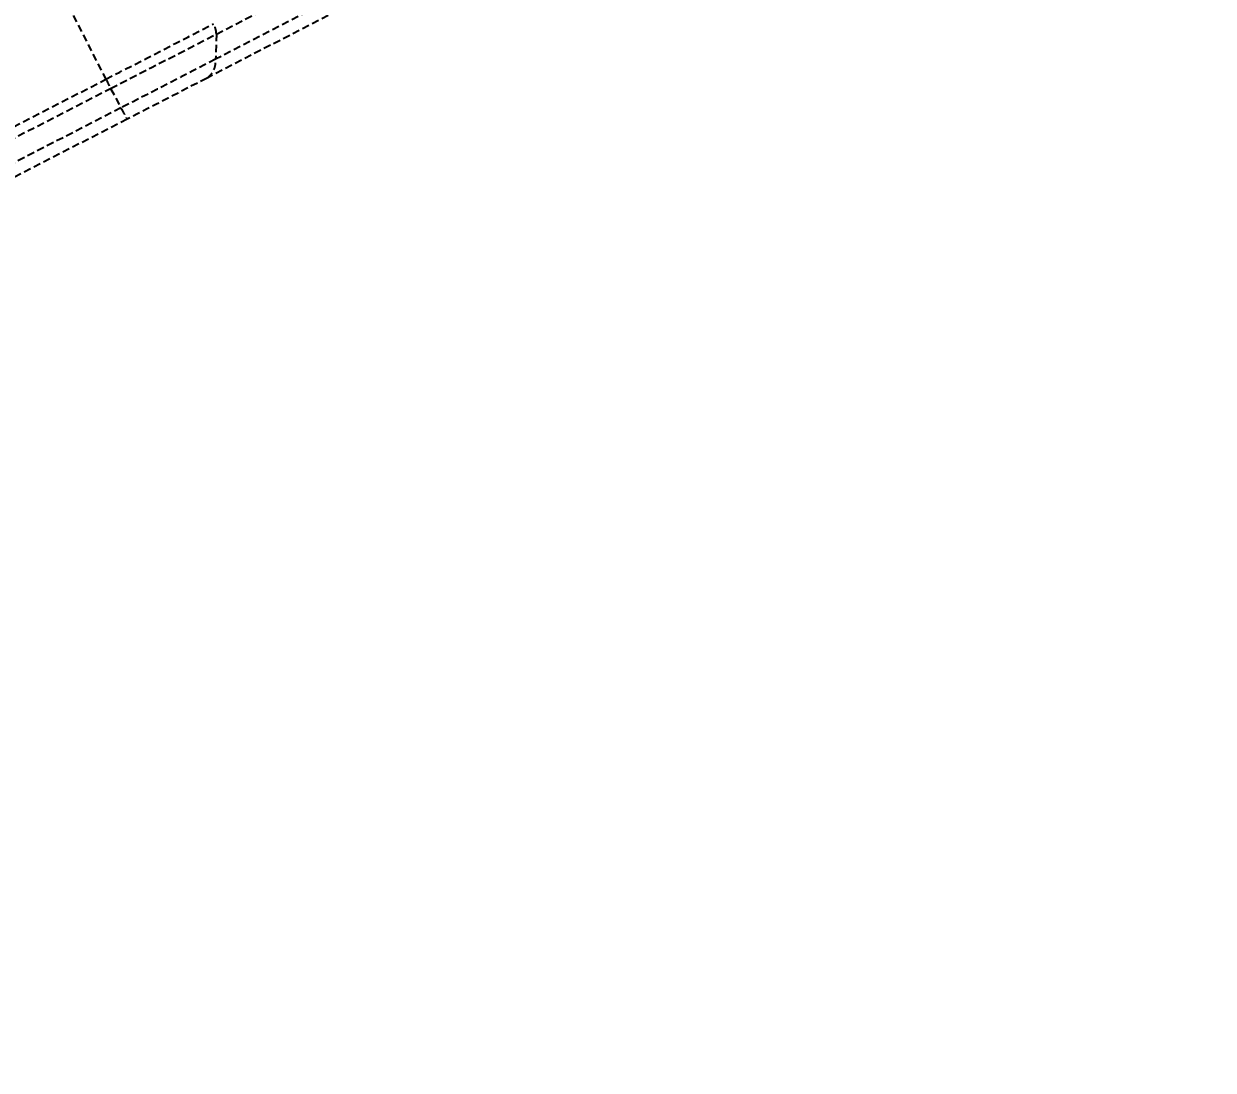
# Model space of a CAD drawing. Header units: millimetres. Extents: x 2404 to 4548, y 1024 to 2541.
# Drawn here: x 4256.3 to 4338.5, y 1405.4 to 1477.7 of the extents above; entities that cross this region are included whole.
import ezdxf

# ---------------------------------------------------------------- set-up
doc = ezdxf.new("R2010")
doc.units = ezdxf.units.MM
doc.linetypes.add('DASHED', pattern=[0.75, 0.5, -0.25])
doc.layers.add('标注', color=3, linetype='Continuous', lineweight=13)
doc.styles.add('SLDTEXTSTYLE1', font='txt.shx', dxfattribs={"width": 0.7, "bigfont": 'gbcbig.shx'})
doc.dimstyles.new('SLDDIMSTYLE12$2', dxfattribs={"dimtxt": 12, "dimasz": 10, "dimexe": 0, "dimexo": 0.0625, "dimgap": 0.875, "dimtad": 1, "dimdec": 1, "dimlfac": 1.8, "dimrnd": 1e-09, "dimzin": 12, "dimdsep": 46, "dimtxsty": 'SLDTEXTSTYLE1', "dimcen": 0.09, "dimdle": 8.16, "dimclrd": 3, "dimclre": 3, "dimadec": 0, "dimazin": 3, "dimtfac": 1, "dimtdec": 1, "dimtofl": 0, "dimtmove": 0, "dimatfit": 3, "dimfxl": 0, "dimfrac": 2, "dimtolj": 1, "dimlwd": 5, "dimlwe": 5, "dimarcsym": 0})

# ---------------------------------------------------------------- blocks, each defined once
blk = doc.blocks.new('*D55')
at = {"layer": 'Defpoints', "color": 0, "transparency": 16777216}
for p in [(4095.07, 1596.15), (4096.206, 1531.29), (4338.485, 1522.837), (4338.485, 1522.837), (4113.194, 1405.417)]:
    blk.add_point(p, dxfattribs=at)
at = {"layer": '标注', "color": 3, "linetype": 'Continuous', "lineweight": 5, "transparency": 16777216}
blk.add_arc((4338.485, 1522.837), 242.426, 165.60197, 205.16456, dxfattribs=at)
at = {"layer": '标注', "color": 3, "transparency": 16777216}
for points in [[(4102.068, 1583.565), (4105.279, 1582.67), (4106.359, 1592.75)], [(4120.561, 1420.492), (4117.574, 1419.013), (4123.505, 1410.791)]]:
    blk.add_solid(points, dxfattribs=at)
at = {"layer": '标注', "color": 0, "transparency": 16777216, "insert": (4102.977, 1500.644), "char_height": 10, "attachment_point": 5, "rotation": 275.38327, "style": 'SLDTEXTSTYLE1'}
blk.add_mtext('\\A1;60%%D', dxfattribs=at)

msp = doc.modelspace()

# ---------------------------------------------------------------- linework, layer by layer
at = {"color": 7, "linetype": 'DASHED', "lineweight": 25}
for p, q in [((4269.617, 1476.981), (4299.315, 1492.313)), ((4299.259, 1490.575), (4269.561, 1475.242)), ((4298.672, 1489.275), (4268.973, 1473.942)), ((4256.638, 1484.266), (4261.982, 1473.858)), ((4269.617, 1476.981), (4269.561, 1475.242)), ((4167.527, 1425.357), (4261.982, 1473.858)), ((4167.858, 1424.72), (4262.313, 1473.221)), ((4262.313, 1473.221), (4263.024, 1471.877)), ((4263.024, 1471.877), (4168.009, 1423.088)), ((4263.451, 1471.099), (4168.436, 1422.31))]:
    msp.add_line(p, q, dxfattribs=at)
at = {"color": 7, "linetype": 'DASHED', "lineweight": 25, "flags": 128}
for points in [[(4261.982, 1473.858), (4262.941, 1474.35), (4263.896, 1474.842), (4264.847, 1475.33), (4265.789, 1475.815), (4266.72, 1476.295), (4267.638, 1476.768), (4268.539, 1477.233), (4269.421, 1477.688)], [(4262.313, 1473.221), (4263.254, 1473.704), (4264.192, 1474.186), (4265.126, 1474.666), (4266.051, 1475.142), (4266.965, 1475.613), (4267.866, 1476.077), (4268.751, 1476.534), (4269.617, 1476.981)], [(4269.561, 1475.242), (4268.786, 1474.842), (4267.994, 1474.434), (4267.188, 1474.018), (4266.369, 1473.597), (4265.541, 1473.17), (4264.706, 1472.741), (4263.866, 1472.309), (4263.024, 1471.877)], [(4268.973, 1473.942), (4268.319, 1473.604), (4267.649, 1473.259), (4266.968, 1472.908), (4266.277, 1472.552), (4265.577, 1472.192), (4264.872, 1471.829), (4264.162, 1471.464), (4263.451, 1471.099)]]:
    msp.add_lwpolyline(points, dxfattribs=at)
at = {"color": 7, "linetype": 'DASHED', "lineweight": 25}
for centre, radius, start, end in [((4268.058, 1476.93), 1.56, 1.87308, 29.07364), ((4268.153, 1475.096), 1.416, 305.42077, 5.94037), ((4320.847, 1504.018), 66.141, 207.12832, 207.75053), ((4273.536, 1477.136), 11.754, 206.58128, 210.90794)]:
    msp.add_arc(centre, radius, start, end, dxfattribs=at)

# ---------------------------------------------------------------- dimensions: what is measured, and where the dimension line sits
at = {"layer": '标注'}
dim = msp.add_angular_dim_2l(base=(4096.206, 1531.29), line1=((4338.485, 1522.837), (4095.07, 1596.15)), line2=((4338.485, 1522.837), (4113.194, 1405.417)), text='60%%D', dimstyle='SLDDIMSTYLE12$2', override={"dimtxt": 10, "dimadec": 3, "dimtdec": 3, "dimtzin": 0}, dxfattribs=at)
dim.commit()
dim.dimension.update_dxf_attribs({"geometry": '*D55', "text_midpoint": (4102.977, 1500.644)})

doc.saveas('drawing.dxf')
